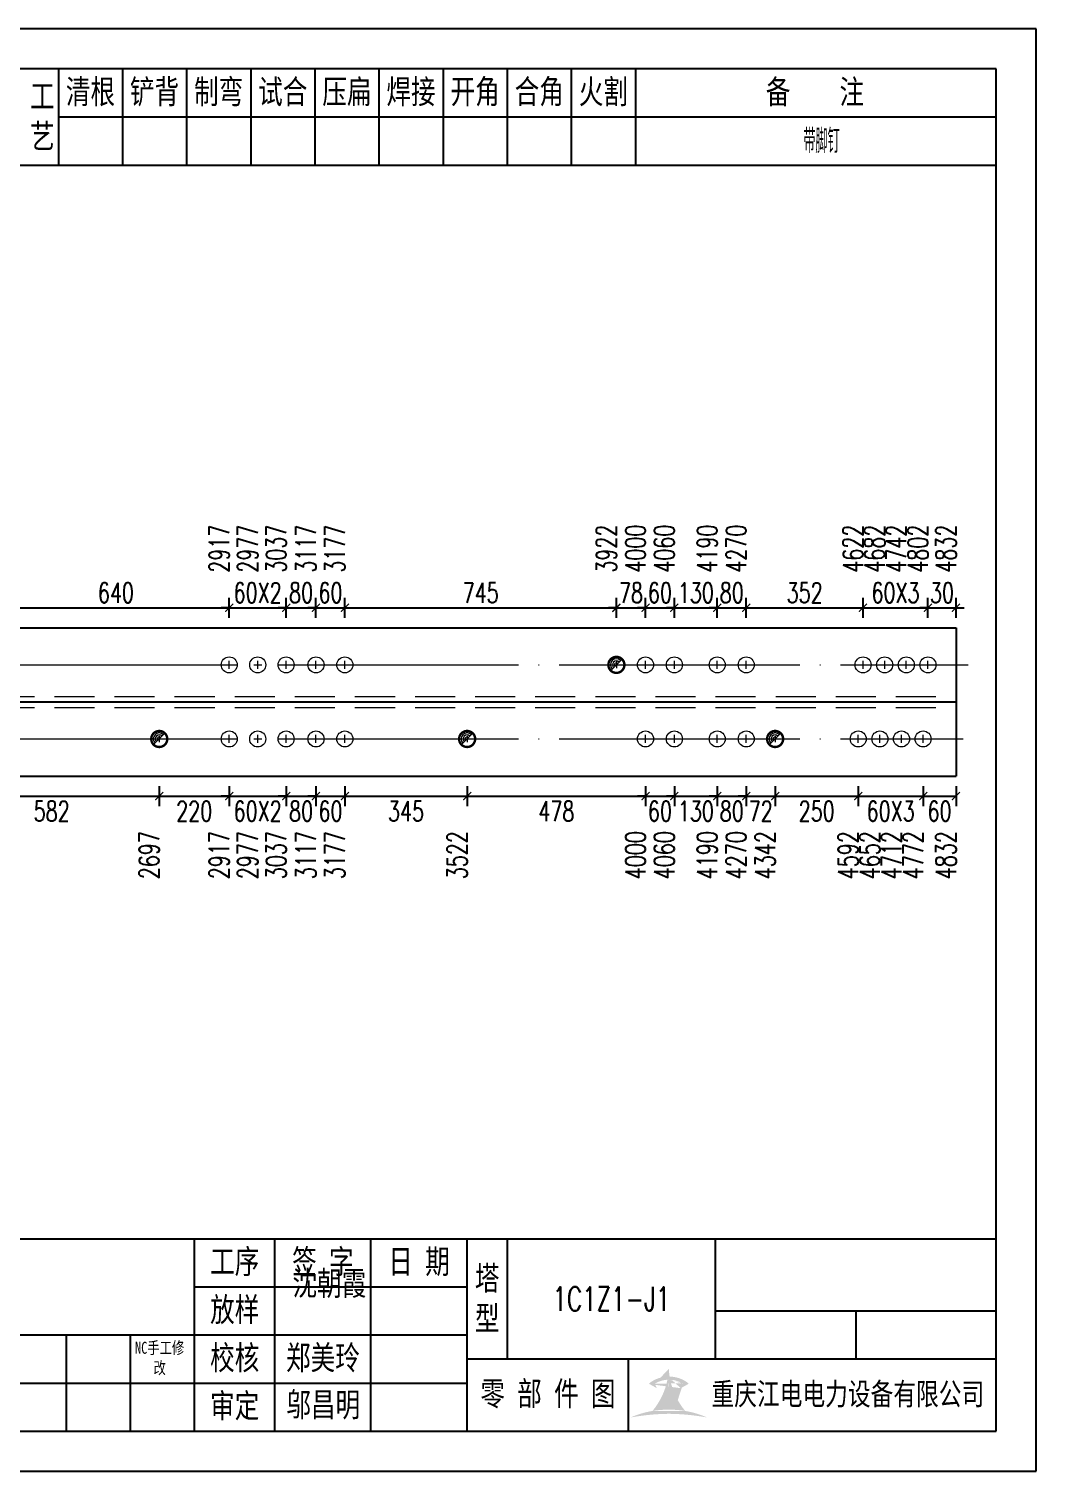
# Model space of a CAD drawing. Header units: millimetres. Extents: x -524 to 9570, y -2481 to 180.
# Drawn here: x 744.3 to 870, y -1800 to -1620 of the extents above; entities that cross this region are included whole.
import ezdxf
from ezdxf.enums import TextEntityAlignment as Align

# ---------------------------------------------------------------- set-up
doc = ezdxf.new("R2010")
doc.units = ezdxf.units.MM
doc.header["$LTSCALE"] = 20
doc.header["$PDMODE"] = 1
doc.linetypes.add('DASHDOT2X', pattern=[1.75, 1.5, -0.125, 0, -0.125])
doc.linetypes.add('HIDDEN', pattern=[0.375, 0.25, -0.125])
for name, color, linetype, lineweight in [('1', 7, 'Continuous', 25), ('11', 1, 'Continuous', 13), ('2', 1, 'HIDDEN', 13), ('5', 7, 'Continuous', 13), ('7', 3, 'DASHDOT2X', 13)]:
    doc.layers.add(name, color=color, linetype=linetype, lineweight=lineweight)
doc.styles.get("Standard").update_dxf_attribs({"font": 'simplex', "width": 0.7, "bigfont": 'gbhzfs.shx'})
doc.styles.add('TITLE_TXT', font='simplex.shx', dxfattribs={"width": 0.75, "height": 2.5, "bigfont": 'gbhzfs.shx'})
doc.dimstyles.new('dimStyle4', dxfattribs={"dimtxt": 2.5, "dimasz": 1, "dimexe": 1.25, "dimexo": 0, "dimgap": 0.63, "dimtad": 2, "dimzin": 0, "dimdsep": 46, "dimtxsty": 'standard', "dimblk": 'ARCHTICK', "dimblk1": 'ARCHTICK', "dimblk2": 'ARCHTICK', "dimcen": 0.09, "dimadec": 0, "dimazin": 0, "dimtfac": 1, "dimtdec": 1, "dimtix": 1, "dimtmove": 2, "dimatfit": 3, "dimfxl": 0, "dimtolj": 1, "dimtzin": 0, "dimarcsym": 0})
doc.dimstyles.get("Standard").update_dxf_attribs({"dimtxt": 2.5, "dimasz": 1, "dimexe": 1.25, "dimexo": 0, "dimgap": 0.63, "dimtad": 1, "dimzin": 0, "dimdsep": 46, "dimtxsty": 'standard', "dimblk": 'ARCHTICK', "dimblk1": 'ARCHTICK', "dimblk2": 'ARCHTICK', "dimcen": 0.09, "dimadec": 0, "dimazin": 0, "dimtfac": 1, "dimtdec": 1, "dimtix": 1, "dimtmove": 2, "dimatfit": 3, "dimfxl": 0, "dimtolj": 1, "dimtzin": 0, "dimarcsym": 0})

# ---------------------------------------------------------------- blocks, each defined once
blk = doc.blocks.new('A$C1E394B87')
for p, q in [((270, 180), (0, 180)), ((270, 0), (270, 180)), ((0, 0), (270, 0))]:
    blk.add_line(p, q)
blk = doc.blocks.new('JgCard')
h = blk.add_hatch(color=256)
edge = h.paths.add_edge_path()
edge.add_arc((223.8016524729837, -21.84717885384339), 29.00860721842082, 79.81716678233735, 89.27812697573944)
edge.add_arc((224.5325955616654, -21.84717885384339), 29.00860721842082, 90.72187302426055, 100.1828332176626)
edge.add_arc((224.0279874541857, -3.830853464385541), 11.50536553551401, 89.30709440376557, 113.6959925615352, ccw=False)
edge.add_arc((224.3062605804644, -3.830853464385541), 11.50536553551401, 66.30400743846491, 90.69290559623443, ccw=False)
edge = h.paths.add_edge_path()
edge.add_arc((233.0302112674253, 13.18449056462987), 8.873034629199061, 191.5208225546964, 219.6965150385776)
edge.add_arc((215.3040367672247, 13.18449056462987), 8.873034629199061, 320.3034849614224, 348.4791774453036)
edge.add_arc((214.0326012329333, 11.43447699248611), 10.13453382683302, 338.1301204334909, 359.9154198731663)
edge.add_arc((234.3016468017167, 11.43447699248611), 10.13453382683302, 180.0845801266699, 201.8698795665091)
edge.add_line((225.937925765641, 10.90576856469295), (225.6552856147136, 10.35609493506945))
edge.add_arc((224.1679533083088, 7.853493107532699), 3.957321353349253, 91.41975307934291, 127.4827228769255)
edge.add_arc((215.3040367672247, 13.18449056462987), 8.873034629199061, 351.0860103832611, 357.2867084751834)
edge.add_line((222.396322269009, 10.90576856469295), (222.6789624199364, 10.35609493506945))
edge.add_line((222.6789624199364, 10.35609493506945), (221.7697188924139, 10.86032854938844))
edge.add_line((225.6552856147136, 10.35609493506945), (226.5654915637542, 10.86086227359522))
edge.add_arc((224.2330238305049, 7.883670059543192), 3.536460377387214, 93.80567765797379, 121.2894356209631)
edge.add_arc((224.1012242041452, 7.883670059543192), 3.536460377387214, 58.7105643790368, 86.1943223420262)
edge.add_arc((224.1679533083088, 7.853493107532699), 3.957321353349253, 52.53023982105776, 88.60436076552203)
edge.add_arc((233.0302112674253, 13.18449056462987), 8.873034629199061, 182.7132915248167, 188.9137221835162)
edge.add_line((224.1671240173246, 11.44943760304955), (224.1671240173246, 11.41951638194644))
blk.add_hatch(color=256).paths.add_polyline_path([(224.1671240173246, 11.41951638190653, 0.09534363958971465), (224.8964730213393, 7.65936347788454, -0.02857973389665951), (226.2029576453306, 7.517096850535836, -0.1235627947319866), (224.3359488967444, 11.41233217421416, -0.1204986991669159), (225.937925765641, 10.90576856469295), (225.6552856147136, 10.35609493506945), (226.5654915637542, 10.86086227359522, 0.5402417223769541), (226.575360567148, 10.99431825130466, 0.158715983985349), (224.2643381876442, 11.80964050730302, -0.02706108524003999), (224.1671240173246, 12.76445731824299, -0.02706225299216489), (224.0699034296731, 11.80959959181416, 0.1586661026302013), (221.7598355252794, 10.99377351487396, 0.5401762534625951), (221.7697205382283, 10.86032763670437, -5.881062471050359e-06), (221.7697188924139, 10.86032854938844), (222.6789624199364, 10.35609493506945), (222.396322269009, 10.90576856469295, -0.1204986991669226), (223.9982991379056, 11.41233217421416, -0.1235627947319868), (222.1312903893195, 7.517096850535836, -0.0285797338966575), (223.4377750133108, 7.65936347788454, 0.09534363958971454)])
for p, q in [((265, 175), (25, 175)), ((148, 175), (148, 163)), ((156, 175), (156, 163)), ((164, 175), (164, 163)), ((172, 175), (172, 163)), ((180, 175), (180, 163)), ((188, 175), (188, 163)), ((196, 175), (196, 163)), ((204, 175), (204, 163)), ((212, 175), (212, 163)), ((220, 175), (220, 163)), ((265, 5), (265, 175)), ((148, 169), (265, 169)), ((25, 163), (265, 163)), ((25, 29), (265, 29)), ((165, 5), (165, 29)), ((175, 5), (175, 29)), ((187, 5), (187, 29)), ((199, 5), (199, 29)), ((204, 29), (204, 14)), ((230, 14), (230, 29)), ((165, 23), (199, 23)), ((230, 20), (265, 20)), ((247.5, 20), (247.5, 14)), ((67, 17), (165, 17)), ((149, 5), (149, 17)), ((157, 5), (157, 17)), ((165, 17), (199, 17)), ((199, 14), (265, 14)), ((219.0802760739607, 14), (219.0802760739607, 5)), ((65, 11), (165, 11)), ((165, 11), (199, 11)), ((25, 5), (265, 5))]:
    blk.add_line(p, q)
blk.add_point((145, 96))
blk.add_blockref('A$C1E394B87', (0, 0))
at = {"attachment_point": 5, "style": 'TITLE_TXT'}
for s, insert, char_height, width in [('{\\fSimHei|b0|i0|c134|p2;工\\P艺}', (146, 169), 3, 4), ('{\\fSimHei|b0|i0|c134|p2;清根}', (152, 172), 3, 8), ('{\\fSimHei|b0|i0|c134|p2;铲背}', (160, 172), 3, 8), ('{\\fSimHei|b0|i0|c134|p2;制弯}', (168, 172), 3, 8.000000000000028), ('{\\fSimHei|b0|i0|c134|p2;试合}', (176, 172), 3, 8), ('{\\fSimHei|b0|i0|c134|p2;压扁}', (184, 172), 3, 8), ('{\\fSimHei|b0|i0|c134|p2;焊接}', (192, 172), 3, 8), ('{\\fSimHei|b0|i0|c134|p2;开角}', (200, 172), 3, 8.000000000000057), ('{\\fSimHei|b0|i0|c134|p2;合角}', (208, 172), 3, 8), ('{\\fSimHei|b0|i0|c134|p2;火割}', (216, 172), 3, 8), ('{\\fSimHei|b0|i0|c134|p2;备    注}', (242.3967818627186, 171.9765054582008), 3, 22), ('{\\fSimHei|b0|i0|c134|p2;工序}', (170, 26), 3, 10), ('{\\fSimHei|b0|i0|c134|p2;签 字}', (181, 26), 3, 12), ('{\\fSimHei|b0|i0|c134|p2;日 期}', (193, 26), 3, 12), ('{\\fSimHei|b0|i0|c134|p2;^I沈朝霞}', (181.0520504248258, 23.27747906449889), 3, 12), ('{\\fSimHei|b0|i0|c134|p2;塔\\P型}', (201.5, 21.5), 3, 5.000000000000028), ('{\\fSimHei|b0|i0|c134|p2;放样}', (170, 20), 3, 10), ('{\\fSimHei|b0|i0|c134|p2;NC手工修改}', (160.6311373906198, 14.05820252967675), 1.5, 6.204069777279955), ('{\\fSimHei|b0|i0|c134|p2;校核}', (170, 14), 3, 10.00000000000003), ('{\\fSimHei|b0|i0|c134|p2;郑美玲}', (181, 14), 3, 12), ('{\\fSimHei|b0|i0|c134|p2;零 部 件 图}', (209.0827348158753, 9.5), 3, 30.76131175444226), ('{\\fSimHei|b0|i0|c134|p2;重庆江电电力设备有限公司}', (246.5086378857131, 9.475432444103376), 2.772000000000001, 63.29400000000002), ('{\\fSimHei|b0|i0|c134|p2;审定}', (170, 8), 3, 10), ('{\\fSimHei|b0|i0|c134|p2;邬昌明}', (181.0428184060297, 8.12303372435349), 3, 12)]:
    blk.add_mtext(s, dxfattribs=dict(at, insert=insert, char_height=char_height, width=width))
blk = doc.blocks.new('M16_Nail')
for p, q in [((-0.7071067811865476, -0.7071067811865476), (0.7071067811865475, 0.7071067811865475)), ((-0.4, 4.898425415289509e-17), (0.4, 0)), ((2.449212707644755e-17, 0.4), (0, -0.4))]:
    blk.add_line(p, q)
blk.add_lwpolyline([(-0.2887637415694106, -0.9574003872752688, 0.3, 0.3, 5685.423476467215), (-0.2894372525027693, -0.9571969895813757, 0.1, 0.1, 0)], format="xyseb")
for radius in [0.75, 0.5, 0.25]:
    blk.add_arc((0, 0), radius, 45, 225)
blk = doc.blocks.new('M20')
for p, q in [((-0.5, 0), (0.5, 0)), ((0, -0.5), (0, 0.5))]:
    blk.add_line(p, q)
blk.add_circle((0, 0), 1)
blk = doc.blocks.new('_ArchTick')
at = {"color": 0, "linetype": 'ByBlock', "const_width": 0.15}
blk.add_lwpolyline([(-0.5, -0.5), (0.5, 0.5)], dxfattribs=at)
blk = doc.blocks.new('*D1067')
at = {"layer": '11', "color": 0, "lineweight": -2}
for p, q in [((733.7334272198714, -1714.500012380202), (733.7334272198714, -1717.000012380202)), ((760.5842114941297, -1714.500012380202), (760.5842114941297, -1717.000012380202)), ((733.7334272198714, -1715.750012380202), (760.5842114941297, -1715.750012380202))]:
    blk.add_line(p, q, dxfattribs=at)
at = {"layer": 'Defpoints', "color": 0}
for p in [(733.7334272198714, -1714.500012380202), (760.5842114941297, -1714.500012380202), (760.5842114941297, -1715.750012380202)]:
    blk.add_point(p, dxfattribs=at)
at = {"layer": '11', "color": 0, "lineweight": -2, "rotation": 180}
blk.add_blockref('_ArchTick', (733.7334272198714, -1715.750012380202), dxfattribs=at)
at = {"layer": '11', "color": 0, "lineweight": -2}
blk.add_blockref('_ArchTick', (760.5842114941297, -1715.750012380202), dxfattribs=at)
at = {"layer": '11', "color": 0, "insert": (747.1588193570005, -1717.630012380202), "char_height": 2.5, "attachment_point": 5}
blk.add_mtext('\\A1;582', dxfattribs=at)
blk = doc.blocks.new('*D1068')
at = {"layer": '11', "color": 0, "lineweight": -2}
for p, q in [((760.5842114941297, -1714.500012380202), (760.5842114941297, -1717.000012380202)), ((769.3161072532239, -1714.500012380202), (769.3161072532239, -1717.000012380202)), ((760.5842114941297, -1715.750012380202), (769.3161072532239, -1715.750012380202))]:
    blk.add_line(p, q, dxfattribs=at)
at = {"layer": 'Defpoints', "color": 0}
for p in [(760.5842114941297, -1714.500012380202), (769.3161072532239, -1714.500012380202), (769.3161072532239, -1715.750012380202)]:
    blk.add_point(p, dxfattribs=at)
at = {"layer": '11', "color": 0, "lineweight": -2, "rotation": 180}
blk.add_blockref('_ArchTick', (760.5842114941297, -1715.750012380202), dxfattribs=at)
at = {"layer": '11', "color": 0, "lineweight": -2}
blk.add_blockref('_ArchTick', (769.3161072532239, -1715.750012380202), dxfattribs=at)
at = {"layer": '11', "color": 0, "insert": (764.9501593736768, -1717.630012380202), "char_height": 2.5, "attachment_point": 5}
blk.add_mtext('\\A1;220', dxfattribs=at)
blk = doc.blocks.new('*D1069')
at = {"layer": '11', "color": 0, "lineweight": -2}
for p, q in [((769.3161072532239, -1714.500012380202), (769.3161072532239, -1717.000012380202)), ((776.4161072532224, -1714.500012380202), (776.4161072532224, -1717.000012380202)), ((769.3161072532239, -1715.750012380202), (768.3161072532239, -1715.750012380202)), ((769.3161072532239, -1715.750012380202), (776.4161072532224, -1715.750012380202)), ((776.4161072532224, -1715.750012380202), (777.4161072532224, -1715.750012380202))]:
    blk.add_line(p, q, dxfattribs=at)
at = {"layer": 'Defpoints', "color": 0}
for p in [(769.3161072532239, -1714.500012380202), (776.4161072532224, -1714.500012380202), (776.4161072532224, -1715.750012380202)]:
    blk.add_point(p, dxfattribs=at)
at = {"layer": '11', "color": 0, "lineweight": -2}
blk.add_blockref('_ArchTick', (769.3161072532239, -1715.750012380202), dxfattribs=at)
at = {"layer": '11', "color": 0, "lineweight": -2, "rotation": 180}
blk.add_blockref('_ArchTick', (776.4161072532224, -1715.750012380202), dxfattribs=at)
at = {"layer": '11', "color": 0, "insert": (772.8661072532232, -1717.630012380202), "char_height": 2.5, "attachment_point": 5}
blk.add_mtext('\\A1;60X2', dxfattribs=at)
blk = doc.blocks.new('*D1070')
at = {"layer": '11', "color": 0, "lineweight": -2}
for p, q in [((776.4161072532224, -1714.500012380202), (776.4161072532224, -1717.000012380202)), ((780.1412591965418, -1714.500012380202), (780.1412591965418, -1717.000012380202)), ((776.4161072532224, -1715.750012380202), (775.4161072532224, -1715.750012380202)), ((776.4161072532224, -1715.750012380202), (780.1412591965418, -1715.750012380202)), ((780.1412591965418, -1715.750012380202), (781.1412591965418, -1715.750012380202))]:
    blk.add_line(p, q, dxfattribs=at)
at = {"layer": 'Defpoints', "color": 0}
for p in [(776.4161072532224, -1714.500012380202), (780.1412591965418, -1714.500012380202), (780.1412591965418, -1715.750012380202)]:
    blk.add_point(p, dxfattribs=at)
at = {"layer": '11', "color": 0, "lineweight": -2}
blk.add_blockref('_ArchTick', (776.4161072532224, -1715.750012380202), dxfattribs=at)
at = {"layer": '11', "color": 0, "lineweight": -2, "rotation": 180}
blk.add_blockref('_ArchTick', (780.1412591965418, -1715.750012380202), dxfattribs=at)
at = {"layer": '11', "color": 0, "insert": (778.2786832248821, -1717.630012380202), "char_height": 2.5, "attachment_point": 5}
blk.add_mtext('\\A1;80', dxfattribs=at)
blk = doc.blocks.new('*D1071')
at = {"layer": '11', "color": 0, "lineweight": -2}
for p, q in [((780.1412591965418, -1714.500012380202), (780.1412591965418, -1717.000012380202)), ((783.7412591965403, -1714.500012380202), (783.7412591965403, -1717.000012380202)), ((780.1412591965418, -1715.750012380202), (779.1412591965418, -1715.750012380202)), ((780.1412591965418, -1715.750012380202), (783.7412591965403, -1715.750012380202)), ((783.7412591965403, -1715.750012380202), (784.7412591965403, -1715.750012380202))]:
    blk.add_line(p, q, dxfattribs=at)
at = {"layer": 'Defpoints', "color": 0}
for p in [(780.1412591965418, -1714.500012380202), (783.7412591965403, -1714.500012380202), (783.7412591965403, -1715.750012380202)]:
    blk.add_point(p, dxfattribs=at)
at = {"layer": '11', "color": 0, "lineweight": -2}
blk.add_blockref('_ArchTick', (780.1412591965418, -1715.750012380202), dxfattribs=at)
at = {"layer": '11', "color": 0, "lineweight": -2, "rotation": 180}
blk.add_blockref('_ArchTick', (783.7412591965403, -1715.750012380202), dxfattribs=at)
at = {"layer": '11', "color": 0, "insert": (781.9412591965411, -1717.630012380202), "char_height": 2.5, "attachment_point": 5}
blk.add_mtext('\\A1;60', dxfattribs=at)
blk = doc.blocks.new('*D1072')
at = {"layer": '11', "color": 0, "lineweight": -2}
for p, q in [((783.7412591965403, -1714.500012380202), (783.7412591965403, -1717.000012380202)), ((798.9998409095788, -1714.500012380202), (798.9998409095788, -1717.000012380202)), ((783.7412591965403, -1715.750012380202), (798.9998409095788, -1715.750012380202))]:
    blk.add_line(p, q, dxfattribs=at)
at = {"layer": 'Defpoints', "color": 0}
for p in [(783.7412591965403, -1714.500012380202), (798.9998409095788, -1714.500012380202), (798.9998409095788, -1715.750012380202)]:
    blk.add_point(p, dxfattribs=at)
at = {"layer": '11', "color": 0, "lineweight": -2, "rotation": 180}
blk.add_blockref('_ArchTick', (783.7412591965403, -1715.750012380202), dxfattribs=at)
at = {"layer": '11', "color": 0, "lineweight": -2}
blk.add_blockref('_ArchTick', (798.9998409095788, -1715.750012380202), dxfattribs=at)
at = {"layer": '11', "color": 0, "insert": (791.3705500530596, -1717.630012380202), "char_height": 2.5, "attachment_point": 5}
blk.add_mtext('\\A1;345', dxfattribs=at)
blk = doc.blocks.new('*D1073')
at = {"layer": '11', "color": 0, "lineweight": -2}
for p, q in [((798.9998409095788, -1714.500012380202), (798.9998409095788, -1717.000012380202)), ((821.2576237708963, -1714.500012380202), (821.2576237708963, -1717.000012380202)), ((798.9998409095788, -1715.750012380202), (821.2576237708963, -1715.750012380202))]:
    blk.add_line(p, q, dxfattribs=at)
at = {"layer": 'Defpoints', "color": 0}
for p in [(798.9998409095788, -1714.500012380202), (821.2576237708963, -1714.500012380202), (821.2576237708963, -1715.750012380202)]:
    blk.add_point(p, dxfattribs=at)
at = {"layer": '11', "color": 0, "lineweight": -2, "rotation": 180}
blk.add_blockref('_ArchTick', (798.9998409095788, -1715.750012380202), dxfattribs=at)
at = {"layer": '11', "color": 0, "lineweight": -2}
blk.add_blockref('_ArchTick', (821.2576237708963, -1715.750012380202), dxfattribs=at)
at = {"layer": '11', "color": 0, "insert": (810.1287323402375, -1717.630012380202), "char_height": 2.5, "attachment_point": 5}
blk.add_mtext('\\A1;478', dxfattribs=at)
blk = doc.blocks.new('*D1074')
at = {"layer": '11', "color": 0, "lineweight": -2}
for p, q in [((821.2576237708963, -1714.500012380202), (821.2576237708963, -1717.000012380202)), ((824.8576237708949, -1714.500012380202), (824.8576237708949, -1717.000012380202)), ((821.2576237708963, -1715.750012380202), (820.2576237708963, -1715.750012380202)), ((821.2576237708963, -1715.750012380202), (824.8576237708949, -1715.750012380202)), ((824.8576237708949, -1715.750012380202), (825.8576237708949, -1715.750012380202))]:
    blk.add_line(p, q, dxfattribs=at)
at = {"layer": 'Defpoints', "color": 0}
for p in [(821.2576237708963, -1714.500012380202), (824.8576237708949, -1714.500012380202), (824.8576237708949, -1715.750012380202)]:
    blk.add_point(p, dxfattribs=at)
at = {"layer": '11', "color": 0, "lineweight": -2}
blk.add_blockref('_ArchTick', (821.2576237708963, -1715.750012380202), dxfattribs=at)
at = {"layer": '11', "color": 0, "lineweight": -2, "rotation": 180}
blk.add_blockref('_ArchTick', (824.8576237708949, -1715.750012380202), dxfattribs=at)
at = {"layer": '11', "color": 0, "insert": (823.0576237708956, -1717.630012380202), "char_height": 2.5, "attachment_point": 5}
blk.add_mtext('\\A1;60', dxfattribs=at)
blk = doc.blocks.new('*D1075')
at = {"layer": '11', "color": 0, "lineweight": -2}
for p, q in [((824.8576237708949, -1714.500012380202), (824.8576237708949, -1717.000012380202)), ((830.2076237708934, -1714.500012380202), (830.2076237708934, -1717.000012380202)), ((824.8576237708949, -1715.750012380202), (823.8576237708949, -1715.750012380202)), ((824.8576237708949, -1715.750012380202), (830.2076237708934, -1715.750012380202)), ((830.2076237708934, -1715.750012380202), (831.2076237708934, -1715.750012380202))]:
    blk.add_line(p, q, dxfattribs=at)
at = {"layer": 'Defpoints', "color": 0}
for p in [(824.8576237708949, -1714.500012380202), (830.2076237708934, -1714.500012380202), (830.2076237708934, -1715.750012380202)]:
    blk.add_point(p, dxfattribs=at)
at = {"layer": '11', "color": 0, "lineweight": -2}
blk.add_blockref('_ArchTick', (824.8576237708949, -1715.750012380202), dxfattribs=at)
at = {"layer": '11', "color": 0, "lineweight": -2, "rotation": 180}
blk.add_blockref('_ArchTick', (830.2076237708934, -1715.750012380202), dxfattribs=at)
at = {"layer": '11', "color": 0, "insert": (827.5326237708941, -1717.630012380202), "char_height": 2.5, "attachment_point": 5}
blk.add_mtext('\\A1;130', dxfattribs=at)
blk = doc.blocks.new('*D1076')
at = {"layer": '11', "color": 0, "lineweight": -2}
for p, q in [((830.2076237708934, -1714.500012380202), (830.2076237708934, -1717.000012380202)), ((833.8300115795864, -1714.500012380202), (833.8300115795864, -1717.000012380202)), ((830.2076237708934, -1715.750012380202), (829.2076237708934, -1715.750012380202)), ((830.2076237708934, -1715.750012380202), (833.8300115795864, -1715.750012380202)), ((833.8300115795864, -1715.750012380202), (834.8300115795864, -1715.750012380202))]:
    blk.add_line(p, q, dxfattribs=at)
at = {"layer": 'Defpoints', "color": 0}
for p in [(830.2076237708934, -1714.500012380202), (833.8300115795864, -1714.500012380202), (833.8300115795864, -1715.750012380202)]:
    blk.add_point(p, dxfattribs=at)
at = {"layer": '11', "color": 0, "lineweight": -2}
blk.add_blockref('_ArchTick', (830.2076237708934, -1715.750012380202), dxfattribs=at)
at = {"layer": '11', "color": 0, "lineweight": -2, "rotation": 180}
blk.add_blockref('_ArchTick', (833.8300115795864, -1715.750012380202), dxfattribs=at)
at = {"layer": '11', "color": 0, "insert": (832.0188176752399, -1717.630012380202), "char_height": 2.5, "attachment_point": 5}
blk.add_mtext('\\A1;80', dxfattribs=at)
blk = doc.blocks.new('*D1077')
at = {"layer": '11', "color": 0, "lineweight": -2}
for p, q in [((833.8300115795864, -1714.500012380202), (833.8300115795864, -1717.000012380202)), ((837.4300115795886, -1714.500012380202), (837.4300115795886, -1717.000012380202)), ((833.8300115795864, -1715.750012380202), (832.8300115795864, -1715.750012380202)), ((833.8300115795864, -1715.750012380202), (837.4300115795886, -1715.750012380202)), ((837.4300115795886, -1715.750012380202), (838.4300115795886, -1715.750012380202))]:
    blk.add_line(p, q, dxfattribs=at)
at = {"layer": 'Defpoints', "color": 0}
for p in [(833.8300115795864, -1714.500012380202), (837.4300115795886, -1714.500012380202), (837.4300115795886, -1715.750012380202)]:
    blk.add_point(p, dxfattribs=at)
at = {"layer": '11', "color": 0, "lineweight": -2}
blk.add_blockref('_ArchTick', (833.8300115795864, -1715.750012380202), dxfattribs=at)
at = {"layer": '11', "color": 0, "lineweight": -2, "rotation": 180}
blk.add_blockref('_ArchTick', (837.4300115795886, -1715.750012380202), dxfattribs=at)
at = {"layer": '11', "color": 0, "insert": (835.6300115795875, -1717.630012380202), "char_height": 2.5, "attachment_point": 5}
blk.add_mtext('\\A1;72', dxfattribs=at)
blk = doc.blocks.new('*D1078')
at = {"layer": '11', "color": 0, "lineweight": -2}
for p, q in [((837.4300115795886, -1714.500012380202), (837.4300115795886, -1717.000012380202)), ((847.8000266050767, -1714.500012380202), (847.8000266050767, -1717.000012380202)), ((837.4300115795886, -1715.750012380202), (847.8000266050767, -1715.750012380202))]:
    blk.add_line(p, q, dxfattribs=at)
at = {"layer": 'Defpoints', "color": 0}
for p in [(837.4300115795886, -1714.500012380202), (847.8000266050767, -1714.500012380202), (847.8000266050767, -1715.750012380202)]:
    blk.add_point(p, dxfattribs=at)
at = {"layer": '11', "color": 0, "lineweight": -2, "rotation": 180}
blk.add_blockref('_ArchTick', (837.4300115795886, -1715.750012380202), dxfattribs=at)
at = {"layer": '11', "color": 0, "lineweight": -2}
blk.add_blockref('_ArchTick', (847.8000266050767, -1715.750012380202), dxfattribs=at)
at = {"layer": '11', "color": 0, "insert": (842.6150190923327, -1717.630012380202), "char_height": 2.5, "attachment_point": 5}
blk.add_mtext('\\A1;250', dxfattribs=at)
blk = doc.blocks.new('*D1079')
at = {"layer": '11', "color": 0, "lineweight": -2}
for p, q in [((847.8000266050767, -1714.500012380202), (847.8000266050767, -1717.000012380202)), ((855.9000266050789, -1714.500012380202), (855.9000266050789, -1717.000012380202)), ((847.8000266050767, -1715.750012380202), (855.9000266050789, -1715.750012380202))]:
    blk.add_line(p, q, dxfattribs=at)
at = {"layer": 'Defpoints', "color": 0}
for p in [(847.8000266050767, -1714.500012380202), (855.9000266050789, -1714.500012380202), (855.9000266050789, -1715.750012380202)]:
    blk.add_point(p, dxfattribs=at)
at = {"layer": '11', "color": 0, "lineweight": -2, "rotation": 180}
blk.add_blockref('_ArchTick', (847.8000266050767, -1715.750012380202), dxfattribs=at)
at = {"layer": '11', "color": 0, "lineweight": -2}
blk.add_blockref('_ArchTick', (855.9000266050789, -1715.750012380202), dxfattribs=at)
at = {"layer": '11', "color": 0, "insert": (851.8500266050778, -1717.630012380202), "char_height": 2.5, "attachment_point": 5}
blk.add_mtext('\\A1;60X3', dxfattribs=at)
blk = doc.blocks.new('*D1080')
at = {"layer": '11', "color": 0, "lineweight": -2}
for p, q in [((855.9000266050789, -1714.500012380202), (855.9000266050789, -1717.000012380202)), ((860.0000266050774, -1714.500012380202), (860.0000266050774, -1717.000012380202)), ((855.9000266050789, -1715.750012380202), (860.0000266050774, -1715.750012380202))]:
    blk.add_line(p, q, dxfattribs=at)
at = {"layer": 'Defpoints', "color": 0}
for p in [(855.9000266050789, -1714.500012380202), (860.0000266050774, -1714.500012380202), (860.0000266050774, -1715.750012380202)]:
    blk.add_point(p, dxfattribs=at)
at = {"layer": '11', "color": 0, "lineweight": -2, "rotation": 180}
blk.add_blockref('_ArchTick', (855.9000266050789, -1715.750012380202), dxfattribs=at)
at = {"layer": '11', "color": 0, "lineweight": -2}
blk.add_blockref('_ArchTick', (860.0000266050774, -1715.750012380202), dxfattribs=at)
at = {"layer": '11', "color": 0, "insert": (857.9500266050782, -1717.630012380202), "char_height": 2.5, "attachment_point": 5}
blk.add_mtext('\\A1;60', dxfattribs=at)
blk = doc.blocks.new('*D1091')
at = {"layer": '11', "color": 0, "lineweight": -2}
for p, q in [((769.3161072532239, -1693.500012380202), (769.3161072532239, -1691.000012380202)), ((776.4161072532224, -1693.500012380202), (776.4161072532224, -1691.000012380202)), ((769.3161072532239, -1692.250012380202), (768.3161072532239, -1692.250012380202)), ((769.3161072532239, -1692.250012380202), (776.4161072532224, -1692.250012380202)), ((776.4161072532224, -1692.250012380202), (777.4161072532224, -1692.250012380202))]:
    blk.add_line(p, q, dxfattribs=at)
at = {"layer": 'Defpoints', "color": 0}
for p in [(769.3161072532239, -1693.500012380202), (776.4161072532224, -1692.250012380202), (776.4161072532224, -1693.500012380202)]:
    blk.add_point(p, dxfattribs=at)
at = {"layer": '11', "color": 0, "lineweight": -2}
blk.add_blockref('_ArchTick', (769.3161072532239, -1692.250012380202), dxfattribs=at)
at = {"layer": '11', "color": 0, "lineweight": -2, "rotation": 180}
blk.add_blockref('_ArchTick', (776.4161072532224, -1692.250012380202), dxfattribs=at)
at = {"layer": '11', "color": 0, "insert": (772.8661072532232, -1690.370012380202), "char_height": 2.5, "attachment_point": 5}
blk.add_mtext('\\A1;60X2', dxfattribs=at)
blk = doc.blocks.new('*D1092')
at = {"layer": '11', "color": 0, "lineweight": -2}
for p, q in [((776.4161072532224, -1693.500012380202), (776.4161072532224, -1691.000012380202)), ((780.1412591965418, -1693.500012380202), (780.1412591965418, -1691.000012380202)), ((776.4161072532224, -1692.250012380202), (775.4161072532224, -1692.250012380202)), ((776.4161072532224, -1692.250012380202), (780.1412591965418, -1692.250012380202)), ((780.1412591965418, -1692.250012380202), (781.1412591965418, -1692.250012380202))]:
    blk.add_line(p, q, dxfattribs=at)
at = {"layer": 'Defpoints', "color": 0}
for p in [(776.4161072532224, -1693.500012380202), (780.1412591965418, -1692.250012380202), (780.1412591965418, -1693.500012380202)]:
    blk.add_point(p, dxfattribs=at)
at = {"layer": '11', "color": 0, "lineweight": -2}
blk.add_blockref('_ArchTick', (776.4161072532224, -1692.250012380202), dxfattribs=at)
at = {"layer": '11', "color": 0, "lineweight": -2, "rotation": 180}
blk.add_blockref('_ArchTick', (780.1412591965418, -1692.250012380202), dxfattribs=at)
at = {"layer": '11', "color": 0, "insert": (778.2786832248821, -1690.370012380202), "char_height": 2.5, "attachment_point": 5}
blk.add_mtext('\\A1;80', dxfattribs=at)
blk = doc.blocks.new('*D1093')
at = {"layer": '11', "color": 0, "lineweight": -2}
for p, q in [((780.1412591965418, -1693.500012380202), (780.1412591965418, -1691.000012380202)), ((783.7412591965403, -1693.500012380202), (783.7412591965403, -1691.000012380202)), ((780.1412591965418, -1692.250012380202), (779.1412591965418, -1692.250012380202)), ((780.1412591965418, -1692.250012380202), (783.7412591965403, -1692.250012380202)), ((783.7412591965403, -1692.250012380202), (784.7412591965403, -1692.250012380202))]:
    blk.add_line(p, q, dxfattribs=at)
at = {"layer": 'Defpoints', "color": 0}
for p in [(780.1412591965418, -1693.500012380202), (783.7412591965403, -1692.250012380202), (783.7412591965403, -1693.500012380202)]:
    blk.add_point(p, dxfattribs=at)
at = {"layer": '11', "color": 0, "lineweight": -2}
blk.add_blockref('_ArchTick', (780.1412591965418, -1692.250012380202), dxfattribs=at)
at = {"layer": '11', "color": 0, "lineweight": -2, "rotation": 180}
blk.add_blockref('_ArchTick', (783.7412591965403, -1692.250012380202), dxfattribs=at)
at = {"layer": '11', "color": 0, "insert": (781.9412591965411, -1690.370012380202), "char_height": 2.5, "attachment_point": 5}
blk.add_mtext('\\A1;60', dxfattribs=at)
blk = doc.blocks.new('*D1095')
at = {"layer": '11', "color": 0, "lineweight": -2}
for p, q in [((817.625600626161, -1693.500012380202), (817.625600626161, -1691.000012380202)), ((821.2576237708963, -1693.500012380202), (821.2576237708963, -1691.000012380202)), ((817.625600626161, -1692.250012380202), (816.625600626161, -1692.250012380202)), ((817.625600626161, -1692.250012380202), (821.2576237708963, -1692.250012380202)), ((821.2576237708963, -1692.250012380202), (822.2576237708963, -1692.250012380202))]:
    blk.add_line(p, q, dxfattribs=at)
at = {"layer": 'Defpoints', "color": 0}
for p in [(817.625600626161, -1693.500012380202), (821.2576237708963, -1692.250012380202), (821.2576237708963, -1693.500012380202)]:
    blk.add_point(p, dxfattribs=at)
at = {"layer": '11', "color": 0, "lineweight": -2}
blk.add_blockref('_ArchTick', (817.625600626161, -1692.250012380202), dxfattribs=at)
at = {"layer": '11', "color": 0, "lineweight": -2, "rotation": 180}
blk.add_blockref('_ArchTick', (821.2576237708963, -1692.250012380202), dxfattribs=at)
at = {"layer": '11', "color": 0, "insert": (819.4416121985287, -1690.370012380202), "char_height": 2.5, "attachment_point": 5}
blk.add_mtext('\\A1;78', dxfattribs=at)
blk = doc.blocks.new('*D1096')
at = {"layer": '11', "color": 0, "lineweight": -2}
for p, q in [((821.2576237708963, -1693.500012380202), (821.2576237708963, -1691.000012380202)), ((824.8576237708949, -1693.500012380202), (824.8576237708949, -1691.000012380202)), ((821.2576237708963, -1692.250012380202), (820.2576237708963, -1692.250012380202)), ((821.2576237708963, -1692.250012380202), (824.8576237708949, -1692.250012380202)), ((824.8576237708949, -1692.250012380202), (825.8576237708949, -1692.250012380202))]:
    blk.add_line(p, q, dxfattribs=at)
at = {"layer": 'Defpoints', "color": 0}
for p in [(821.2576237708963, -1693.500012380202), (824.8576237708949, -1692.250012380202), (824.8576237708949, -1693.500012380202)]:
    blk.add_point(p, dxfattribs=at)
at = {"layer": '11', "color": 0, "lineweight": -2}
blk.add_blockref('_ArchTick', (821.2576237708963, -1692.250012380202), dxfattribs=at)
at = {"layer": '11', "color": 0, "lineweight": -2, "rotation": 180}
blk.add_blockref('_ArchTick', (824.8576237708949, -1692.250012380202), dxfattribs=at)
at = {"layer": '11', "color": 0, "insert": (823.0576237708956, -1690.370012380202), "char_height": 2.5, "attachment_point": 5}
blk.add_mtext('\\A1;60', dxfattribs=at)
blk = doc.blocks.new('*D1097')
at = {"layer": '11', "color": 0, "lineweight": -2}
for p, q in [((824.8576237708949, -1693.500012380202), (824.8576237708949, -1691.000012380202)), ((830.2076237708934, -1693.500012380202), (830.2076237708934, -1691.000012380202)), ((824.8576237708949, -1692.250012380202), (823.8576237708949, -1692.250012380202)), ((824.8576237708949, -1692.250012380202), (830.2076237708934, -1692.250012380202)), ((830.2076237708934, -1692.250012380202), (831.2076237708934, -1692.250012380202))]:
    blk.add_line(p, q, dxfattribs=at)
at = {"layer": 'Defpoints', "color": 0}
for p in [(824.8576237708949, -1693.500012380202), (830.2076237708934, -1692.250012380202), (830.2076237708934, -1693.500012380202)]:
    blk.add_point(p, dxfattribs=at)
at = {"layer": '11', "color": 0, "lineweight": -2}
blk.add_blockref('_ArchTick', (824.8576237708949, -1692.250012380202), dxfattribs=at)
at = {"layer": '11', "color": 0, "lineweight": -2, "rotation": 180}
blk.add_blockref('_ArchTick', (830.2076237708934, -1692.250012380202), dxfattribs=at)
at = {"layer": '11', "color": 0, "insert": (827.5326237708941, -1690.370012380202), "char_height": 2.5, "attachment_point": 5}
blk.add_mtext('\\A1;130', dxfattribs=at)
blk = doc.blocks.new('*D1098')
at = {"layer": '11', "color": 0, "lineweight": -2}
for p, q in [((830.2076237708934, -1693.500012380202), (830.2076237708934, -1691.000012380202)), ((833.8300115795864, -1693.500012380202), (833.8300115795864, -1691.000012380202)), ((830.2076237708934, -1692.250012380202), (829.2076237708934, -1692.250012380202)), ((830.2076237708934, -1692.250012380202), (833.8300115795864, -1692.250012380202)), ((833.8300115795864, -1692.250012380202), (834.8300115795864, -1692.250012380202))]:
    blk.add_line(p, q, dxfattribs=at)
at = {"layer": 'Defpoints', "color": 0}
for p in [(830.2076237708934, -1693.500012380202), (833.8300115795864, -1692.250012380202), (833.8300115795864, -1693.500012380202)]:
    blk.add_point(p, dxfattribs=at)
at = {"layer": '11', "color": 0, "lineweight": -2}
blk.add_blockref('_ArchTick', (830.2076237708934, -1692.250012380202), dxfattribs=at)
at = {"layer": '11', "color": 0, "lineweight": -2, "rotation": 180}
blk.add_blockref('_ArchTick', (833.8300115795864, -1692.250012380202), dxfattribs=at)
at = {"layer": '11', "color": 0, "insert": (832.0188176752399, -1690.370012380202), "char_height": 2.5, "attachment_point": 5}
blk.add_mtext('\\A1;80', dxfattribs=at)
blk = doc.blocks.new('*D1101')
at = {"layer": '11', "color": 0, "lineweight": -2}
for p, q in [((856.5000266050774, -1693.500012380202), (856.5000266050774, -1691.000012380202)), ((860.0000266050774, -1693.500012380202), (860.0000266050774, -1691.000012380202)), ((856.5000266050774, -1692.250012380202), (855.5000266050774, -1692.250012380202)), ((856.5000266050774, -1692.250012380202), (860.0000266050774, -1692.250012380202)), ((860.0000266050774, -1692.250012380202), (861.0000266050774, -1692.250012380202))]:
    blk.add_line(p, q, dxfattribs=at)
at = {"layer": 'Defpoints', "color": 0}
for p in [(856.5000266050774, -1693.500012380202), (860.0000266050774, -1692.250012380202), (860.0000266050774, -1693.500012380202)]:
    blk.add_point(p, dxfattribs=at)
at = {"layer": '11', "color": 0, "lineweight": -2}
blk.add_blockref('_ArchTick', (856.5000266050774, -1692.250012380202), dxfattribs=at)
at = {"layer": '11', "color": 0, "lineweight": -2, "rotation": 180}
blk.add_blockref('_ArchTick', (860.0000266050774, -1692.250012380202), dxfattribs=at)
at = {"layer": '11', "color": 0, "insert": (858.2500266050774, -1690.370012380202), "char_height": 2.5, "attachment_point": 5}
blk.add_mtext('\\A1;30', dxfattribs=at)

msp = doc.modelspace()

# ---------------------------------------------------------------- linework, layer by layer
at = {"layer": '1'}
for p, q in [((635.0000266050774, -1694.750012380202), (860.0000266050774, -1694.750012380202)), ((860.0000266050774, -1694.750012380202), (860.0000266050774, -1713.250012380202)), ((635.0000266050774, -1704.000012380202), (860.0000266050774, -1704.000012380202)), ((635.0000266050774, -1713.250012380202), (860.0000266050774, -1713.250012380202))]:
    msp.add_line(p, q, dxfattribs=at)
at = {"layer": '2'}
for p, q in [((635.0000266050774, -1703.306262380202), (860.0000266050774, -1703.306262380202)), ((635.0000266050774, -1704.693762380202), (860.0000266050774, -1704.693762380202))]:
    msp.add_line(p, q, dxfattribs=at)
at = {"layer": '7'}
for p, q in [((635.0000266050774, -1699.375012380202), (861.5000266050774, -1699.375012380202)), ((635.0000266050774, -1708.625012380202), (860.9000266050789, -1708.625012380202))]:
    msp.add_line(p, q, dxfattribs=at)

# ---------------------------------------------------------------- block references
at = {"layer": '1'}
msp.add_blockref('JgCard', (600.0000266050774, -1800.000012380202), dxfattribs=at)
at = {"layer": '5'}
for name, p in [('M20', (769.3161072532239, -1699.375012380202)), ('M20', (772.8661072532232, -1699.375012380202)), ('M20', (776.4161072532224, -1699.375012380202)), ('M20', (780.1412591965418, -1699.375012380202)), ('M20', (783.7412591965403, -1699.375012380202)), ('M16_Nail', (817.625600626161, -1699.375012380202)), ('M20', (821.2576237708963, -1699.375012380202)), ('M20', (824.8576237708949, -1699.375012380202)), ('M20', (830.2076237708934, -1699.375012380202)), ('M20', (833.8300115795864, -1699.375012380202)), ('M20', (848.4000266050789, -1699.375012380202)), ('M20', (851.100026605076, -1699.375012380202)), ('M20', (853.8000266050767, -1699.375012380202)), ('M20', (856.5000266050774, -1699.375012380202)), ('M16_Nail', (760.5842114941297, -1708.625012380202)), ('M20', (769.3161072532239, -1708.625012380202)), ('M20', (772.8661072532232, -1708.625012380202)), ('M20', (776.4161072532224, -1708.625012380202)), ('M20', (780.1412591965418, -1708.625012380202)), ('M20', (783.7412591965403, -1708.625012380202)), ('M16_Nail', (798.9998409095788, -1708.625012380202)), ('M20', (821.2576237708963, -1708.625012380202)), ('M20', (824.8576237708949, -1708.625012380202)), ('M20', (830.2076237708934, -1708.625012380202)), ('M20', (833.8300115795864, -1708.625012380202)), ('M16_Nail', (837.4300115795886, -1708.625012380202)), ('M20', (847.8000266050767, -1708.625012380202)), ('M20', (850.5000266050774, -1708.625012380202)), ('M20', (853.2000266050782, -1708.625012380202)), ('M20', (855.9000266050789, -1708.625012380202))]:
    msp.add_blockref(name, p, dxfattribs=at)

# ---------------------------------------------------------------- texts
at = {"layer": '1', "width": 0.7}
for s, p in [(' 带脚钉', (842.5000266050774, -1634.000012380202)), ('1C1Z1-J1', (817.0000266050774, -1778.500012380202))]:
    msp.add_text(s, height=3, dxfattribs=at).set_placement(p, align=Align.MIDDLE_CENTER)
for s, p in [('2917', (769.3161072532239, -1687.875012380202)), ('2977', (772.8661072532232, -1687.875012380202)), ('3037', (776.4161072532224, -1687.875012380202)), ('3117', (780.1412591965418, -1687.875012380202)), ('3177', (783.7412591965403, -1687.875012380202)), ('3922', (817.625600626161, -1687.875012380202)), ('4000', (821.2576237708963, -1687.875012380202)), ('4060', (824.8576237708949, -1687.875012380202)), ('4190', (830.2076237708934, -1687.875012380202)), ('4270', (833.8300115795864, -1687.875012380202)), ('4622', (848.4000266050789, -1687.875012380202)), ('4682', (851.100026605076, -1687.875012380202)), ('4742', (853.8000266050767, -1687.875012380202)), ('4802', (856.5000266050774, -1687.875012380202)), ('4832', (860.0000266050774, -1687.875012380202))]:
    msp.add_text(s, height=2.5, rotation=90, dxfattribs=at).set_placement(p)
for s, p in [('2697', (760.5842114941297, -1720.125012380202)), ('2917', (769.3161072532239, -1720.125012380202)), ('2977', (772.8661072532232, -1720.125012380202)), ('3037', (776.4161072532224, -1720.125012380202)), ('3117', (780.1412591965418, -1720.125012380202)), ('3177', (783.7412591965403, -1720.125012380202)), ('3522', (798.9998409095788, -1720.125012380202)), ('4000', (821.2576237708963, -1720.125012380202)), ('4060', (824.8576237708949, -1720.125012380202)), ('4190', (830.2076237708934, -1720.125012380202)), ('4270', (833.8300115795864, -1720.125012380202)), ('4342', (837.4300115795886, -1720.125012380202)), ('4592', (847.8000266050767, -1720.125012380202)), ('4652', (850.5000266050774, -1720.125012380202)), ('4712', (853.2000266050782, -1720.125012380202)), ('4772', (855.9000266050789, -1720.125012380202)), ('4832', (860.0000266050774, -1720.125012380202))]:
    msp.add_text(s, height=2.5, rotation=90, dxfattribs=at).set_placement(p, align=Align.RIGHT)

# ---------------------------------------------------------------- dimensions: what is measured, and where the dimension line sits
at = {"layer": '11'}
for base, p1, p2, text in [((769.3161072532239, -1692.250012380202), (741.0271637917176, -1693.500012380202), (769.3161072532239, -1693.500012380202), '640'), ((817.625600626161, -1692.250012380202), (783.7412591965403, -1693.500012380202), (817.625600626161, -1693.500012380202), '745'), ((848.4000266050789, -1692.250012380202), (833.8300115795864, -1693.500012380202), (848.4000266050789, -1693.500012380202), '352'), ((856.5000266050774, -1692.250012380202), (848.4000266050789, -1693.500012380202), (856.5000266050774, -1693.500012380202), '60X3')]:
    msp.add_linear_dim(base=base, p1=p1, p2=p2, text=text, dimstyle='standard', override={"dimtxt": 2.5}, dxfattribs=at).render()
for base, p1, p2, text, dimstyle, picture, middle in [((776.4161072532224, -1692.250012380202), (769.3161072532239, -1693.500012380202), (776.4161072532224, -1693.500012380202), '60X2', 'standard', '*D1091', (772.8661072532232, -1690.370012380202)), ((780.1412591965418, -1692.250012380202), (776.4161072532224, -1693.500012380202), (780.1412591965418, -1693.500012380202), '80', 'standard', '*D1092', (778.2786832248821, -1690.370012380202)), ((783.7412591965403, -1692.250012380202), (780.1412591965418, -1693.500012380202), (783.7412591965403, -1693.500012380202), '60', 'standard', '*D1093', (781.9412591965411, -1690.370012380202)), ((821.2576237708963, -1692.250012380202), (817.625600626161, -1693.500012380202), (821.2576237708963, -1693.500012380202), '78', 'standard', '*D1095', (819.4416121985287, -1690.370012380202)), ((824.8576237708949, -1692.250012380202), (821.2576237708963, -1693.500012380202), (824.8576237708949, -1693.500012380202), '60', 'standard', '*D1096', (823.0576237708956, -1690.370012380202)), ((830.2076237708934, -1692.250012380202), (824.8576237708949, -1693.500012380202), (830.2076237708934, -1693.500012380202), '130', 'standard', '*D1097', (827.5326237708941, -1690.370012380202)), ((833.8300115795864, -1692.250012380202), (830.2076237708934, -1693.500012380202), (833.8300115795864, -1693.500012380202), '80', 'standard', '*D1098', (832.0188176752399, -1690.370012380202)), ((860.0000266050774, -1692.250012380202), (856.5000266050774, -1693.500012380202), (860.0000266050774, -1693.500012380202), '30', 'standard', '*D1101', (858.2500266050774, -1690.370012380202)), ((760.5842114941297, -1715.750012380202), (733.7334272198714, -1714.500012380202), (760.5842114941297, -1714.500012380202), '582', 'dimStyle4', '*D1067', (747.1588193570005, -1717.630012380202)), ((769.3161072532239, -1715.750012380202), (760.5842114941297, -1714.500012380202), (769.3161072532239, -1714.500012380202), '220', 'dimStyle4', '*D1068', (764.9501593736768, -1717.630012380202)), ((776.4161072532224, -1715.750012380202), (769.3161072532239, -1714.500012380202), (776.4161072532224, -1714.500012380202), '60X2', 'dimStyle4', '*D1069', (772.8661072532232, -1717.630012380202)), ((780.1412591965418, -1715.750012380202), (776.4161072532224, -1714.500012380202), (780.1412591965418, -1714.500012380202), '80', 'dimStyle4', '*D1070', (778.2786832248821, -1717.630012380202)), ((783.7412591965403, -1715.750012380202), (780.1412591965418, -1714.500012380202), (783.7412591965403, -1714.500012380202), '60', 'dimStyle4', '*D1071', (781.9412591965411, -1717.630012380202)), ((798.9998409095788, -1715.750012380202), (783.7412591965403, -1714.500012380202), (798.9998409095788, -1714.500012380202), '345', 'dimStyle4', '*D1072', (791.3705500530596, -1717.630012380202)), ((821.2576237708963, -1715.750012380202), (798.9998409095788, -1714.500012380202), (821.2576237708963, -1714.500012380202), '478', 'dimStyle4', '*D1073', (810.1287323402375, -1717.630012380202)), ((824.8576237708949, -1715.750012380202), (821.2576237708963, -1714.500012380202), (824.8576237708949, -1714.500012380202), '60', 'dimStyle4', '*D1074', (823.0576237708956, -1717.630012380202)), ((830.2076237708934, -1715.750012380202), (824.8576237708949, -1714.500012380202), (830.2076237708934, -1714.500012380202), '130', 'dimStyle4', '*D1075', (827.5326237708941, -1717.630012380202)), ((833.8300115795864, -1715.750012380202), (830.2076237708934, -1714.500012380202), (833.8300115795864, -1714.500012380202), '80', 'dimStyle4', '*D1076', (832.0188176752399, -1717.630012380202)), ((837.4300115795886, -1715.750012380202), (833.8300115795864, -1714.500012380202), (837.4300115795886, -1714.500012380202), '72', 'dimStyle4', '*D1077', (835.6300115795875, -1717.630012380202)), ((847.8000266050767, -1715.750012380202), (837.4300115795886, -1714.500012380202), (847.8000266050767, -1714.500012380202), '250', 'dimStyle4', '*D1078', (842.6150190923327, -1717.630012380202)), ((855.9000266050789, -1715.750012380202), (847.8000266050767, -1714.500012380202), (855.9000266050789, -1714.500012380202), '60X3', 'dimStyle4', '*D1079', (851.8500266050778, -1717.630012380202)), ((860.0000266050774, -1715.750012380202), (855.9000266050789, -1714.500012380202), (860.0000266050774, -1714.500012380202), '60', 'dimStyle4', '*D1080', (857.9500266050782, -1717.630012380202))]:
    dim = msp.add_linear_dim(base=base, p1=p1, p2=p2, text=text, dimstyle=dimstyle, override={"dimtxt": 2.5}, dxfattribs=at)
    dim.commit()
    dim.dimension.update_dxf_attribs({"geometry": picture, "text_midpoint": middle})

doc.saveas('drawing.dxf')
